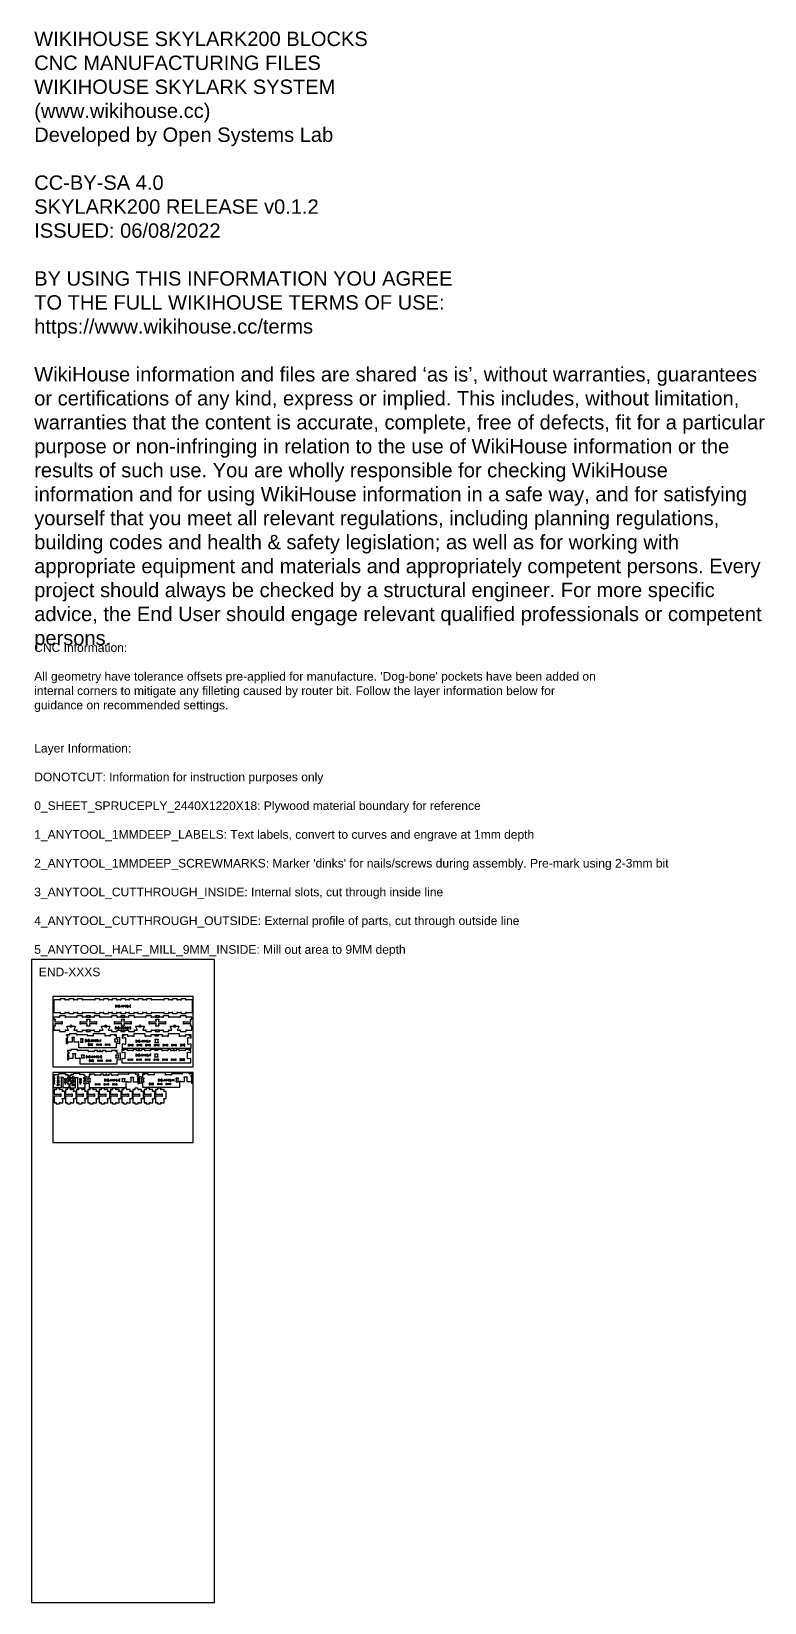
# Model space of a CAD drawing. Extents: x 0 to 12757, y 0 to 27326.
import ezdxf

# ---------------------------------------------------------------- set-up
doc = ezdxf.new("R2010")
doc.units = 0
for name, color, linetype in [('0_SHEET_SPRUCEPLY_2440X122', 1, 'CONTINUOUS'), ('1_ANYTOOL_1MMDEEP_LABELS_S', 2, 'CONTINUOUS'), ('3_ANYTOOL_CUTTHROUGH_INSID', 4, 'CONTINUOUS'), ('4_ANYTOOL_CUTTHROUGH_OUTSI', 5, 'CONTINUOUS'), ('5_ANYTOOL_HALF_MILL_9MM_IN', 70, 'CONTINUOUS'), ('DONOTCUT', 7, 'CONTINUOUS')]:
    doc.layers.add(name, color=color, linetype=linetype)
doc.styles.add('ARIAL', font='')
doc.styles.get('ARIAL').set_extended_font_data('Arial')

msp = doc.modelspace()

# ---------------------------------------------------------------- linework, layer by layer
at = {"layer": '0_SHEET_SPRUCEPLY_2440X122'}
for points in [[(372, 10539), (372, 9319), (2812, 9319), (2812, 10539)], [(372, 9219), (372, 7999), (2812, 7999), (2812, 9219)]]:
    msp.add_lwpolyline(points, close=True, dxfattribs=at)
at = {"layer": '1_ANYTOOL_1MMDEEP_LABELS_S', "color": 2}
for points in [[(1477, 10390), (1461, 10390), (1461, 10354), (1477, 10354)], [(1485, 10354), (1485, 10390), (1505, 10354), (1505, 10390)], [(1589, 10354), (1565, 10390)], [(1565, 10354), (1589, 10390)], [(1621, 10354), (1597, 10390)], [(1597, 10354), (1621, 10390)], [(1653, 10354), (1629, 10390)], [(1629, 10354), (1653, 10390)], [(1691, 10354), (1707, 10390)], [(1473, 10374), (1461, 10374)], [(1541, 10366), (1557, 10366)], [(1472, 10012), (1456, 10012), (1456, 9976), (1472, 9976)], [(1468, 9996), (1456, 9996)], [(1480, 9976), (1480, 10012), (1500, 9976), (1500, 10012)], [(1536, 9988), (1552, 9988)], [(1584, 9976), (1560, 10012)], [(1560, 9976), (1584, 10012)], [(1616, 9976), (1592, 10012)], [(1592, 9976), (1616, 10012)], [(1648, 9976), (1624, 10012)], [(1624, 9976), (1648, 10012)], [(1686, 9976), (1702, 10012)], [(954, 9791), (938, 9791), (938, 9755), (954, 9755)], [(950, 9775), (938, 9775)], [(962, 9755), (962, 9791), (982, 9755), (982, 9791)], [(1018, 9767), (1034, 9767)], [(1066, 9755), (1042, 9791)], [(1042, 9755), (1066, 9791)], [(1098, 9755), (1074, 9791)], [(1074, 9755), (1098, 9791)], [(1130, 9755), (1106, 9791)], [(1106, 9755), (1130, 9791)], [(1168, 9755), (1184, 9791)], [(1831, 9783), (1815, 9783), (1815, 9747), (1831, 9747)], [(1827, 9767), (1815, 9767)], [(1839, 9747), (1839, 9783), (1859, 9747), (1859, 9783)], [(1895, 9759), (1911, 9759)], [(1919, 9747), (1943, 9783)], [(1943, 9747), (1919, 9783)], [(1951, 9747), (1975, 9783)], [(1975, 9747), (1951, 9783)], [(1983, 9747), (2007, 9783)], [(2007, 9747), (1983, 9783)], [(2045, 9747), (2061, 9783)], [(2069, 9747), (2069, 9783)], [(966, 9512), (950, 9512), (950, 9476), (966, 9476)], [(962, 9496), (950, 9496)], [(974, 9476), (974, 9512), (994, 9476), (994, 9512)], [(1030, 9488), (1046, 9488)], [(1078, 9476), (1054, 9512)], [(1054, 9476), (1078, 9512)], [(1110, 9476), (1086, 9512)], [(1086, 9476), (1110, 9512)], [(1142, 9476), (1118, 9512)], [(1118, 9476), (1142, 9512)], [(1180, 9476), (1196, 9512)], [(1830, 9540), (1814, 9540), (1814, 9504), (1830, 9504)], [(1826, 9524), (1814, 9524)], [(1838, 9504), (1838, 9540), (1858, 9504), (1858, 9540)], [(1894, 9516), (1910, 9516)], [(1942, 9504), (1918, 9540)], [(1918, 9504), (1942, 9540)], [(1974, 9504), (1950, 9540)], [(1950, 9504), (1974, 9540)], [(2006, 9504), (1982, 9540)], [(1982, 9504), (2006, 9540)], [(2044, 9504), (2060, 9540)], [(2084, 9540), (2068, 9540), (2068, 9504)], [(2084, 9524), (2068, 9524)], [(446, 9158), (482, 9134)], [(446, 9134), (482, 9158)], [(446, 9126), (482, 9102)], [(446, 9102), (482, 9126)], [(446, 9094), (482, 9070)], [(446, 9070), (482, 9094)], [(446, 9032), (482, 9016)], [(610, 9093), (610, 9109), (574, 9109), (574, 9093)], [(574, 9085), (610, 9085), (574, 9065), (610, 9065)], [(586, 9029), (586, 9013)], [(594, 9097), (594, 9109)], [(675, 9080), (663, 9080)], [(708, 9158), (744, 9134)], [(708, 9134), (744, 9158)], [(708, 9126), (744, 9102)], [(708, 9102), (744, 9126)], [(708, 9094), (744, 9070)], [(708, 9070), (744, 9094)], [(708, 9032), (744, 9016)], [(872, 9093), (872, 9109), (836, 9109), (836, 9093)], [(836, 9085), (872, 9085), (836, 9065), (872, 9065)], [(848, 9029), (848, 9013)], [(856, 9097), (856, 9109)], [(1289, 9102), (1273, 9102), (1273, 9066), (1289, 9066)], [(1285, 9086), (1273, 9086)], [(1297, 9066), (1297, 9102), (1317, 9066), (1317, 9102)], [(1353, 9078), (1369, 9078)], [(1401, 9066), (1377, 9102)], [(1377, 9066), (1401, 9102)], [(1433, 9066), (1409, 9102)], [(1409, 9066), (1433, 9102)], [(1465, 9066), (1441, 9102)], [(1441, 9066), (1465, 9102)], [(1503, 9066), (1519, 9102)], [(1543, 9102), (1527, 9102), (1527, 9066), (1543, 9066)], [(1539, 9086), (1527, 9086)], [(2220, 9105), (2204, 9105), (2204, 9069), (2220, 9069)], [(2216, 9089), (2204, 9089)], [(2228, 9069), (2228, 9105), (2248, 9069), (2248, 9105)], [(2284, 9081), (2300, 9081)], [(2332, 9069), (2308, 9105)], [(2308, 9069), (2332, 9105)], [(2364, 9069), (2340, 9105)], [(2340, 9069), (2364, 9105)], [(2396, 9069), (2372, 9105)], [(2372, 9069), (2396, 9105)], [(2434, 9069), (2450, 9105)], [(2458, 9069), (2458, 9105)], [(2458, 9089), (2478, 9089)], [(2478, 9105), (2478, 9069)]]:
    msp.add_lwpolyline(points, dxfattribs=at)
for points in [[(1525, 10390), (1513, 10390), (1513, 10354), (1525, 10354, 0.414214), (1533, 10362), (1533, 10382, 0.414214)], [(1520, 10012), (1508, 10012), (1508, 9976), (1520, 9976, 0.414214), (1528, 9984), (1528, 10004, 0.414214)], [(1722, 10012), (1710, 10012), (1710, 9976), (1722, 9976, 0.414214), (1730, 9984), (1730, 10004, 0.414214)], [(1002, 9791), (990, 9791), (990, 9755), (1002, 9755, 0.414214), (1010, 9763), (1010, 9783, 0.414214)], [(1879, 9783), (1867, 9783), (1867, 9747), (1879, 9747, 0.414214), (1887, 9755), (1887, 9775, 0.414214)], [(1014, 9512), (1002, 9512), (1002, 9476), (1014, 9476, 0.414214), (1022, 9484), (1022, 9504, 0.414214)], [(1878, 9540), (1866, 9540), (1866, 9504), (1878, 9504, 0.414214), (1886, 9512), (1886, 9532, 0.414214)], [(610, 9045), (610, 9057), (574, 9057), (574, 9045, 0.414214), (582, 9037), (602, 9037, 0.414214)], [(872, 9045), (872, 9057), (836, 9057), (836, 9045, 0.414214), (844, 9037), (864, 9037, 0.414214)], [(1337, 9102), (1325, 9102), (1325, 9066), (1337, 9066, 0.414214), (1345, 9074), (1345, 9094, 0.414214)], [(2268, 9105), (2256, 9105), (2256, 9069), (2268, 9069, 0.414214), (2276, 9077), (2276, 9097, 0.414214)]]:
    msp.add_lwpolyline(points, format="xyb", close=True, dxfattribs=at)
for points in [[(1661, 10358, 0.136555), (1670, 10355, 0.071716), (1676, 10355, 0.133522), (1680, 10357, 0.344001), (1682, 10366, 0.153745), (1679, 10370, 0.071568), (1674, 10372, -0.00912), (1669, 10373, -0.090615), (1664, 10375, -0.340346), (1662, 10385, -0.284273), (1669, 10390, -0.092596), (1674, 10390, -0.017533), (1679, 10388)], [(1731, 10390), (1721, 10390, 0.414214), (1715, 10384), (1715, 10360, 0.414214), (1721, 10354), (1731, 10354)], [(1656, 9980, 0.136555), (1665, 9976, 0.071716), (1670, 9976, 0.133522), (1675, 9978, 0.344001), (1677, 9987, 0.153745), (1674, 9991, 0.071568), (1669, 9993, -0.00912), (1664, 9994, -0.090615), (1659, 9996, -0.340346), (1656, 10006, -0.284273), (1664, 10012, -0.092596), (1669, 10011, -0.017533), (1674, 10010)], [(1138, 9759, 0.136555), (1147, 9755, 0.071716), (1152, 9755, 0.133522), (1157, 9758, 0.344001), (1159, 9767, 0.153745), (1156, 9771, 0.071568), (1151, 9773, -0.00912), (1146, 9774, -0.090615), (1141, 9776, -0.340346), (1138, 9785, -0.284273), (1146, 9791, -0.092596), (1151, 9791, -0.017533), (1156, 9789)], [(1204, 9791), (1204, 9763, -0.414214), (1196, 9755), (1192, 9755)], [(2015, 9751, 0.136555), (2024, 9747, 0.071716), (2029, 9747, 0.133522), (2034, 9749, 0.344001), (2036, 9759, 0.153745), (2033, 9762, 0.071568), (2028, 9764, -0.00912), (2023, 9766, -0.090615), (2018, 9768, -0.340346), (2015, 9777, -0.284273), (2023, 9783, -0.092596), (2028, 9783, -0.017533), (2033, 9781)], [(1150, 9480, 0.136555), (1160, 9476, 0.071716), (1165, 9476, 0.133522), (1169, 9478, 0.344001), (1171, 9488, 0.153745), (1168, 9491, 0.071568), (1163, 9493, -0.00912), (1158, 9495, -0.090615), (1154, 9497, -0.340346), (1151, 9506, -0.284273), (1158, 9512, -0.092596), (1163, 9512, -0.017533), (1168, 9510)], [(1224, 9512), (1212, 9512, 0.414214), (1204, 9504), (1204, 9484, 0.414214), (1212, 9476), (1224, 9476), (1224, 9496), (1218, 9496)], [(2014, 9508, 0.136555), (2023, 9504, 0.071716), (2028, 9504, 0.133522), (2033, 9506, 0.344001), (2035, 9516, 0.153745), (2031, 9519, 0.071568), (2026, 9521, -0.00912), (2021, 9523, -0.090615), (2017, 9525, -0.340346), (2014, 9534, -0.284273), (2022, 9540, -0.092596), (2027, 9540, -0.017533), (2032, 9538)], [(450, 9062, 0.136555), (446, 9053, 0.071716), (446, 9047, 0.133522), (448, 9043, 0.344001), (458, 9041, 0.153745), (461, 9044, 0.071568), (463, 9049, -0.00912), (464, 9054, -0.090615), (467, 9059, -0.340346), (476, 9061, -0.284273), (482, 9054, -0.092596), (481, 9049, -0.017533), (480, 9044)], [(712, 9062, 0.136555), (709, 9053, 0.071716), (709, 9047, 0.133522), (711, 9043, 0.344001), (720, 9041, 0.153745), (724, 9044, 0.071568), (726, 9049, -0.00912), (727, 9054, -0.090615), (729, 9059, -0.340346), (739, 9061, -0.284273), (744, 9054, -0.092596), (744, 9049, -0.017533), (742, 9044)], [(1473, 9070, 0.136555), (1482, 9066, 0.071716), (1487, 9066, 0.133522), (1492, 9069, 0.344001), (1494, 9078, 0.153745), (1491, 9082, 0.071568), (1486, 9083, -0.00912), (1481, 9085, -0.090615), (1476, 9087, -0.340346), (1473, 9096, -0.284273), (1481, 9102, -0.092596), (1486, 9102, -0.017533), (1491, 9100)], [(2404, 9073, 0.136555), (2413, 9069, 0.071716), (2418, 9069, 0.133522), (2423, 9072, 0.344001), (2425, 9081, 0.153745), (2422, 9085, 0.071568), (2417, 9087, -0.00912), (2412, 9088, -0.090615), (2407, 9090, -0.340346), (2404, 9099, -0.284273), (2412, 9105, -0.092596), (2417, 9105, -0.017533), (2422, 9103)], [(466, 9008), (466, 8998, -1), (446, 8998), (446, 9008), (482, 9008), (482, 8998, -1), (466, 8998)], [(728, 9008), (728, 8998, -1), (708, 8998), (708, 9008), (744, 9008), (744, 8998, -1), (728, 8998)]]:
    msp.add_lwpolyline(points, format="xyb", dxfattribs=at)
at = {"layer": '3_ANYTOOL_CUTTHROUGH_INSID', "color": 4}
for points in [[(1015, 10024), (967, 10024), (967, 10037), (973, 10037), (973, 10066), (859, 10066), (859, 10060), (847, 10060), (847, 10109), (859, 10109), (859, 10103), (973, 10103), (973, 10132), (967, 10132), (967, 10145), (1015, 10145), (1015, 10132), (1009, 10132), (1009, 10103), (1123, 10103), (1123, 10109), (1135, 10109), (1135, 10060), (1123, 10060), (1123, 10066), (1009, 10066), (1009, 10037), (1015, 10037)], [(1615, 10024), (1567, 10024), (1567, 10037), (1573, 10037), (1573, 10066), (1459, 10066), (1459, 10060), (1447, 10060), (1447, 10109), (1459, 10109), (1459, 10103), (1573, 10103), (1573, 10132), (1567, 10132), (1567, 10145), (1615, 10145), (1615, 10132), (1609, 10132), (1609, 10103), (1723, 10103), (1723, 10109), (1735, 10109), (1735, 10060), (1723, 10060), (1723, 10066), (1609, 10066), (1609, 10037), (1615, 10037)], [(2215, 10024), (2167, 10024), (2167, 10037), (2173, 10037), (2173, 10066), (2059, 10066), (2059, 10060), (2047, 10060), (2047, 10109), (2059, 10109), (2059, 10103), (2173, 10103), (2173, 10132), (2167, 10132), (2167, 10145), (2215, 10145), (2215, 10132), (2209, 10132), (2209, 10103), (2323, 10103), (2323, 10109), (2335, 10109), (2335, 10060), (2323, 10060), (2323, 10066), (2209, 10066), (2209, 10037), (2215, 10037)], [(896, 9757), (896, 9793), (902, 9793), (902, 9805), (853, 9805), (853, 9793), (859, 9793), (859, 9757), (853, 9757), (853, 9745), (902, 9745), (902, 9757)], [(1002, 9712), (1002, 9718), (990, 9718), (990, 9688), (1002, 9688), (1002, 9694), (1053, 9694), (1053, 9688), (1065, 9688), (1065, 9718), (1053, 9718), (1053, 9712)], [(1203, 9712), (1203, 9718), (1215, 9718), (1215, 9688), (1203, 9688), (1203, 9694), (1152, 9694), (1152, 9688), (1140, 9688), (1140, 9718), (1152, 9718), (1152, 9712)], [(1327, 9712), (1353, 9712), (1353, 9718), (1365, 9718), (1365, 9688), (1353, 9688), (1353, 9694), (1302, 9694), (1302, 9688), (1290, 9688), (1290, 9718), (1302, 9718), (1302, 9712)], [(1459, 9793), (1453, 9793), (1453, 9805), (1502, 9805), (1502, 9793), (1496, 9793), (1496, 9757), (1502, 9757), (1502, 9745), (1453, 9745), (1453, 9757), (1459, 9757)], [(1704, 9686), (1704, 9680), (1692, 9680), (1692, 9710), (1704, 9710), (1704, 9704), (1755, 9704), (1755, 9710), (1767, 9710), (1767, 9680), (1755, 9680), (1755, 9686)], [(1905, 9704), (1905, 9710), (1917, 9710), (1917, 9680), (1905, 9680), (1905, 9686), (1854, 9686), (1854, 9680), (1842, 9680), (1842, 9710), (1854, 9710), (1854, 9704)], [(2055, 9704), (2055, 9710), (2067, 9710), (2067, 9680), (2055, 9680), (2055, 9686), (2004, 9686), (2004, 9680), (1992, 9680), (1992, 9710), (2004, 9710), (2004, 9704)], [(2205, 9704), (2205, 9710), (2217, 9710), (2217, 9680), (2205, 9680), (2205, 9686), (2154, 9686), (2154, 9680), (2142, 9680), (2142, 9710), (2154, 9710), (2154, 9704)], [(2161, 9785), (2155, 9785), (2155, 9797), (2204, 9797), (2204, 9785), (2198, 9785), (2198, 9749), (2204, 9749), (2204, 9737), (2155, 9737), (2155, 9749), (2161, 9749)], [(2329, 9686), (2304, 9686), (2304, 9680), (2292, 9680), (2292, 9710), (2304, 9710), (2304, 9704), (2355, 9704), (2355, 9710), (2367, 9710), (2367, 9680), (2355, 9680), (2355, 9686)], [(2505, 9704), (2505, 9710), (2517, 9710), (2517, 9680), (2505, 9680), (2505, 9686), (2454, 9686), (2454, 9680), (2442, 9680), (2442, 9710), (2454, 9710), (2454, 9704)], [(2655, 9686), (2655, 9680), (2667, 9680), (2667, 9710), (2655, 9710), (2655, 9704), (2604, 9704), (2604, 9710), (2592, 9710), (2592, 9680), (2604, 9680), (2604, 9686)], [(912, 9478), (918, 9478), (918, 9466), (870, 9466), (870, 9478), (876, 9478), (876, 9514), (870, 9514), (870, 9526), (918, 9526), (918, 9514), (912, 9514)], [(1019, 9433), (1019, 9439), (1006, 9439), (1006, 9409), (1019, 9409), (1019, 9415), (1069, 9415), (1069, 9409), (1082, 9409), (1082, 9439), (1069, 9439), (1069, 9433)], [(1219, 9433), (1219, 9439), (1232, 9439), (1232, 9409), (1219, 9409), (1219, 9415), (1169, 9415), (1169, 9409), (1156, 9409), (1156, 9439), (1169, 9439), (1169, 9433)], [(1344, 9415), (1319, 9415), (1319, 9409), (1306, 9409), (1306, 9439), (1319, 9439), (1319, 9433), (1369, 9433), (1369, 9439), (1382, 9439), (1382, 9409), (1369, 9409), (1369, 9415)], [(1476, 9514), (1470, 9514), (1470, 9526), (1518, 9526), (1518, 9514), (1512, 9514), (1512, 9478), (1518, 9478), (1518, 9466), (1470, 9466), (1470, 9478), (1476, 9478)], [(1748, 9453), (1748, 9459), (1761, 9459), (1761, 9429), (1748, 9429), (1748, 9435), (1698, 9435), (1698, 9429), (1685, 9429), (1685, 9459), (1698, 9459), (1698, 9453)], [(1898, 9453), (1898, 9459), (1911, 9459), (1911, 9429), (1898, 9429), (1898, 9435), (1848, 9435), (1848, 9429), (1835, 9429), (1835, 9459), (1848, 9459), (1848, 9453)], [(1998, 9435), (1998, 9429), (1985, 9429), (1985, 9459), (1998, 9459), (1998, 9453), (2048, 9453), (2048, 9459), (2061, 9459), (2061, 9429), (2048, 9429), (2048, 9435)], [(2198, 9453), (2198, 9459), (2211, 9459), (2211, 9429), (2198, 9429), (2198, 9435), (2148, 9435), (2148, 9429), (2135, 9429), (2135, 9459), (2148, 9459), (2148, 9453)], [(2155, 9534), (2149, 9534), (2149, 9546), (2197, 9546), (2197, 9534), (2191, 9534), (2191, 9498), (2197, 9498), (2197, 9486), (2149, 9486), (2149, 9498), (2155, 9498)], [(2323, 9435), (2298, 9435), (2298, 9429), (2285, 9429), (2285, 9459), (2298, 9459), (2298, 9453), (2348, 9453), (2348, 9459), (2361, 9459), (2361, 9429), (2348, 9429), (2348, 9435)], [(2498, 9453), (2498, 9459), (2511, 9459), (2511, 9429), (2498, 9429), (2498, 9435), (2448, 9435), (2448, 9429), (2435, 9429), (2435, 9459), (2448, 9459), (2448, 9453)], [(2598, 9429), (2598, 9435), (2648, 9435), (2648, 9429), (2661, 9429), (2661, 9459), (2648, 9459), (2648, 9453), (2598, 9453), (2598, 9459), (2585, 9459), (2585, 9429)], [(1020, 9104), (1026, 9104), (1026, 9116), (977, 9116), (977, 9104), (983, 9104), (983, 9068), (977, 9068), (977, 9056), (1026, 9056), (1026, 9068), (1020, 9068)], [(1177, 9023), (1177, 9029), (1189, 9029), (1189, 8999), (1177, 8999), (1177, 9005), (1126, 9005), (1126, 8999), (1114, 8999), (1114, 9029), (1126, 9029), (1126, 9023)], [(1327, 9023), (1327, 9029), (1339, 9029), (1339, 8999), (1327, 8999), (1327, 9005), (1276, 9005), (1276, 8999), (1264, 8999), (1264, 9029), (1276, 9029), (1276, 9023)], [(1451, 9005), (1426, 9005), (1426, 8999), (1414, 8999), (1414, 9029), (1426, 9029), (1426, 9023), (1477, 9023), (1477, 9029), (1489, 9029), (1489, 8999), (1477, 8999), (1477, 9005)], [(1583, 9068), (1583, 9104), (1577, 9104), (1577, 9116), (1626, 9116), (1626, 9104), (1620, 9104), (1620, 9068), (1626, 9068), (1626, 9056), (1577, 9056), (1577, 9068)], [(1953, 9107), (1959, 9107), (1959, 9119), (1910, 9119), (1910, 9107), (1916, 9107), (1916, 9071), (1910, 9071), (1910, 9059), (1959, 9059), (1959, 9071), (1953, 9071)], [(2059, 9026), (2059, 9032), (2047, 9032), (2047, 9002), (2059, 9002), (2059, 9008), (2110, 9008), (2110, 9002), (2122, 9002), (2122, 9032), (2110, 9032), (2110, 9026)], [(2260, 9026), (2260, 9032), (2272, 9032), (2272, 9002), (2260, 9002), (2260, 9008), (2209, 9008), (2209, 9002), (2197, 9002), (2197, 9032), (2209, 9032), (2209, 9026)], [(2384, 9026), (2410, 9026), (2410, 9032), (2422, 9032), (2422, 9002), (2410, 9002), (2410, 9008), (2359, 9008), (2359, 9002), (2347, 9002), (2347, 9032), (2359, 9032), (2359, 9026)], [(2516, 9071), (2510, 9071), (2510, 9059), (2559, 9059), (2559, 9071), (2553, 9071), (2553, 9107), (2559, 9107), (2559, 9119), (2510, 9119), (2510, 9107), (2516, 9107)]]:
    msp.add_lwpolyline(points, close=True, dxfattribs=at)
for points in [[(2204, 9863, -1), (2204, 9854), (2154, 9854, -1), (2154, 9863)], [(618, 9804), (618, 9774, 0.414214), (623, 9769), (623, 9769), (623, 9769), (623, 9769), (623, 9769), (623, 9769), (624, 9770), (624, 9770), (624, 9770), (624, 9770), (624, 9770), (624, 9770), (624, 9770), (624, 9770), (624, 9770), (625, 9770), (625, 9770), (625, 9770), (625, 9770), (625, 9770), (625, 9770), (625, 9770), (625, 9770), (625, 9770), (626, 9770), (626, 9770), (626, 9770), (626, 9770), (626, 9771), (626, 9771), (626, 9771), (626, 9771), (626, 9771), (626, 9771), (626, 9771), (627, 9771), (627, 9771), (627, 9771), (627, 9771), (627, 9772), (627, 9772), (627, 9772), (627, 9772), (627, 9772), (627, 9772), (627, 9772), (627, 9772), (627, 9772), (627, 9772), (627, 9773), (627, 9773), (627, 9773), (628, 9773), (628, 9773), (628, 9773), (628, 9773), (628, 9773), (628, 9773), (628, 9774), (628, 9774), (628, 9774), (628, 9774), (628, 9774), (628, 9774), (628, 9774), (628, 9804), (628, 9804), (628, 9804), (628, 9805), (628, 9805), (628, 9805), (628, 9805), (628, 9805), (628, 9805), (628, 9805), (628, 9805), (628, 9805), (628, 9806), (627, 9806), (627, 9806), (627, 9806), (627, 9806), (627, 9806), (627, 9806), (627, 9806), (627, 9806), (627, 9806), (627, 9807), (627, 9807), (627, 9807), (627, 9807), (627, 9807), (627, 9807), (627, 9807), (627, 9807), (626, 9807), (626, 9807), (626, 9808), (626, 9808), (626, 9808), (626, 9808), (626, 9808), (626, 9808), (626, 9808), (626, 9808), (626, 9808), (625, 9808), (625, 9808), (625, 9808), (625, 9808), (625, 9808), (625, 9809), (625, 9809), (625, 9809), (625, 9809), (624, 9809), (624, 9809), (624, 9809), (624, 9809), (624, 9809), (624, 9809), (624, 9809), (624, 9809), (624, 9809), (623, 9809), (623, 9809), (623, 9809), (623, 9809), (623, 9809), (623, 9809, 0.414214)], [(2198, 9612, -1), (2198, 9603), (2148, 9603, -1), (2148, 9612)], [(635, 9525, -0.414214), (639, 9530), (639, 9530), (640, 9530), (640, 9530), (640, 9530), (640, 9530), (640, 9530), (640, 9530), (640, 9530), (640, 9530), (640, 9530), (641, 9530), (641, 9530), (641, 9530), (641, 9530), (641, 9529), (641, 9529), (641, 9529), (641, 9529), (641, 9529), (642, 9529), (642, 9529), (642, 9529), (642, 9529), (642, 9529), (642, 9529), (642, 9529), (642, 9529), (642, 9529), (642, 9529), (643, 9529), (643, 9528), (643, 9528), (643, 9528), (643, 9528), (643, 9528), (643, 9528), (643, 9528), (643, 9528), (643, 9528), (643, 9528), (643, 9528), (643, 9527), (644, 9527), (644, 9527), (644, 9527), (644, 9527), (644, 9527), (644, 9527), (644, 9527), (644, 9527), (644, 9526), (644, 9526), (644, 9526), (644, 9526), (644, 9526), (644, 9526), (644, 9526), (644, 9526), (644, 9526), (644, 9525), (644, 9525), (644, 9525), (644, 9525), (644, 9525), (644, 9495), (644, 9495), (644, 9495), (644, 9495), (644, 9495), (644, 9494), (644, 9494), (644, 9494), (644, 9494), (644, 9494), (644, 9494), (644, 9494), (644, 9494), (644, 9494), (644, 9493), (644, 9493), (644, 9493), (644, 9493), (644, 9493), (644, 9493), (644, 9493), (644, 9493), (643, 9493), (643, 9493), (643, 9492), (643, 9492), (643, 9492), (643, 9492), (643, 9492), (643, 9492), (643, 9492), (643, 9492), (643, 9492), (643, 9492), (643, 9491), (642, 9491), (642, 9491), (642, 9491), (642, 9491), (642, 9491), (642, 9491), (642, 9491), (642, 9491), (642, 9491), (642, 9491), (641, 9491), (641, 9491), (641, 9491), (641, 9491), (641, 9491), (641, 9491), (641, 9490), (641, 9490), (641, 9490), (640, 9490), (640, 9490), (640, 9490), (640, 9490), (640, 9490), (640, 9490), (640, 9490), (640, 9490), (640, 9490), (639, 9490), (639, 9490, -0.414214), (635, 9495)], [(1861, 9115), (1861, 9085, -0.414214), (1856, 9080), (1856, 9080), (1856, 9080), (1856, 9080), (1855, 9080), (1855, 9080), (1855, 9080), (1855, 9080), (1855, 9080), (1855, 9081), (1855, 9081), (1855, 9081), (1855, 9081), (1854, 9081), (1854, 9081), (1854, 9081), (1854, 9081), (1854, 9081), (1854, 9081), (1854, 9081), (1854, 9081), (1854, 9081), (1854, 9081), (1853, 9081), (1853, 9081), (1853, 9081), (1853, 9081), (1853, 9081), (1853, 9081), (1853, 9082), (1853, 9082), (1853, 9082), (1853, 9082), (1852, 9082), (1852, 9082), (1852, 9082), (1852, 9082), (1852, 9082), (1852, 9082), (1852, 9082), (1852, 9083), (1852, 9083), (1852, 9083), (1852, 9083), (1852, 9083), (1852, 9083), (1852, 9083), (1852, 9083), (1851, 9083), (1851, 9084), (1851, 9084), (1851, 9084), (1851, 9084), (1851, 9084), (1851, 9084), (1851, 9084), (1851, 9084), (1851, 9084), (1851, 9085), (1851, 9085), (1851, 9085), (1851, 9085), (1851, 9085), (1851, 9085), (1851, 9085), (1851, 9115), (1851, 9115), (1851, 9115), (1851, 9115), (1851, 9116), (1851, 9116), (1851, 9116), (1851, 9116), (1851, 9116), (1851, 9116), (1851, 9116), (1851, 9116), (1851, 9116), (1851, 9117), (1851, 9117), (1851, 9117), (1851, 9117), (1852, 9117), (1852, 9117), (1852, 9117), (1852, 9117), (1852, 9117), (1852, 9118), (1852, 9118), (1852, 9118), (1852, 9118), (1852, 9118), (1852, 9118), (1852, 9118), (1852, 9118), (1852, 9118), (1852, 9118), (1853, 9119), (1853, 9119), (1853, 9119), (1853, 9119), (1853, 9119), (1853, 9119), (1853, 9119), (1853, 9119), (1853, 9119), (1853, 9119), (1854, 9119), (1854, 9119), (1854, 9119), (1854, 9119), (1854, 9119), (1854, 9120), (1854, 9120), (1854, 9120), (1854, 9120), (1854, 9120), (1855, 9120), (1855, 9120), (1855, 9120), (1855, 9120), (1855, 9120), (1855, 9120), (1855, 9120), (1855, 9120), (1855, 9120), (1856, 9120), (1856, 9120), (1856, 9120), (1856, 9120, -0.414214)], [(2794, 9118, 0.414214), (2789, 9123), (2789, 9123), (2789, 9123), (2789, 9123), (2788, 9123), (2788, 9123), (2788, 9123), (2788, 9123), (2788, 9123), (2788, 9123), (2788, 9123), (2788, 9123), (2788, 9123), (2787, 9123), (2787, 9123), (2787, 9123), (2787, 9123), (2787, 9123), (2787, 9123), (2787, 9123), (2787, 9122), (2787, 9122), (2787, 9122), (2786, 9122), (2786, 9122), (2786, 9122), (2786, 9122), (2786, 9122), (2786, 9122), (2786, 9122), (2786, 9122), (2786, 9122), (2786, 9122), (2785, 9122), (2785, 9121), (2785, 9121), (2785, 9121), (2785, 9121), (2785, 9121), (2785, 9121), (2785, 9121), (2785, 9121), (2785, 9121), (2785, 9121), (2785, 9120), (2785, 9120), (2785, 9120), (2785, 9120), (2784, 9120), (2784, 9120), (2784, 9120), (2784, 9120), (2784, 9120), (2784, 9119), (2784, 9119), (2784, 9119), (2784, 9119), (2784, 9119), (2784, 9119), (2784, 9119), (2784, 9119), (2784, 9119), (2784, 9118), (2784, 9118), (2784, 9118), (2784, 9088), (2784, 9088), (2784, 9088), (2784, 9088), (2784, 9088), (2784, 9088), (2784, 9088), (2784, 9087), (2784, 9087), (2784, 9087), (2784, 9087), (2784, 9087), (2784, 9087), (2784, 9087), (2784, 9087), (2784, 9087), (2784, 9086), (2785, 9086), (2785, 9086), (2785, 9086), (2785, 9086), (2785, 9086), (2785, 9086), (2785, 9086), (2785, 9086), (2785, 9086), (2785, 9085), (2785, 9085), (2785, 9085), (2785, 9085), (2785, 9085), (2785, 9085), (2786, 9085), (2786, 9085), (2786, 9085), (2786, 9085), (2786, 9085), (2786, 9084), (2786, 9084), (2786, 9084), (2786, 9084), (2786, 9084), (2787, 9084), (2787, 9084), (2787, 9084), (2787, 9084), (2787, 9084), (2787, 9084), (2787, 9084), (2787, 9084), (2787, 9084), (2787, 9084), (2788, 9084), (2788, 9084), (2788, 9084), (2788, 9084), (2788, 9084), (2788, 9084), (2788, 9084), (2788, 9084), (2788, 9083), (2789, 9083), (2789, 9083), (2789, 9083), (2789, 9083, 0.414214), (2794, 9088)]]:
    msp.add_lwpolyline(points, format="xyb", close=True, dxfattribs=at)
at = {"layer": '4_ANYTOOL_CUTTHROUGH_OUTSI', "color": 5}
for points in [[(1709, 10239), (1709, 10263), (1696, 10263), (1696, 10257), (1646, 10257), (1646, 10263), (1633, 10263), (1633, 10239), (1559, 10239), (1559, 10263), (1546, 10263), (1546, 10257), (1496, 10257), (1496, 10263), (1483, 10263), (1483, 10239), (1409, 10239), (1409, 10263), (1396, 10263), (1396, 10257), (1346, 10257), (1346, 10263), (1333, 10263), (1333, 10239), (1259, 10239), (1259, 10263), (1246, 10263), (1246, 10257), (1196, 10257), (1196, 10263), (1183, 10263), (1183, 10239), (1109, 10239), (1109, 10263), (1096, 10263), (1096, 10257), (896, 10257), (896, 10263), (883, 10263), (883, 10239), (809, 10239), (809, 10263), (796, 10263), (796, 10257), (746, 10257), (746, 10263), (733, 10263), (733, 10239), (659, 10239), (659, 10263), (646, 10263), (646, 10257), (596, 10257), (596, 10263), (583, 10263), (583, 10239), (509, 10239), (509, 10263), (496, 10263), (496, 10257), (396, 10257), (396, 10488), (496, 10488), (496, 10482), (509, 10482), (509, 10506), (583, 10506), (583, 10482), (596, 10482), (596, 10488), (646, 10488), (646, 10482), (659, 10482), (659, 10506), (733, 10506), (733, 10482), (746, 10482), (746, 10488), (796, 10488), (796, 10482), (809, 10482), (809, 10506), (883, 10506), (883, 10482), (896, 10482), (896, 10488), (1096, 10488), (1096, 10482), (1109, 10482), (1109, 10506), (1183, 10506), (1183, 10482), (1196, 10482), (1196, 10488), (1246, 10488), (1246, 10482), (1259, 10482), (1259, 10506), (1333, 10506), (1333, 10482), (1346, 10482), (1346, 10488), (1396, 10488), (1396, 10482), (1409, 10482), (1409, 10506), (1483, 10506), (1483, 10482), (1496, 10482), (1496, 10488), (1546, 10488), (1546, 10482), (1559, 10482), (1559, 10506), (1633, 10506), (1633, 10482), (1646, 10482), (1646, 10488), (1696, 10488), (1696, 10482), (1709, 10482), (1709, 10506), (1783, 10506), (1783, 10482), (1796, 10482), (1796, 10488), (1846, 10488), (1846, 10482), (1859, 10482), (1859, 10506), (1933, 10506), (1933, 10482), (1946, 10482), (1946, 10488), (1996, 10488), (1996, 10482), (2009, 10482), (2009, 10506), (2083, 10506), (2083, 10482), (2096, 10482), (2096, 10488), (2296, 10488), (2296, 10482), (2309, 10482), (2309, 10506), (2383, 10506), (2383, 10482), (2396, 10482), (2396, 10488), (2446, 10488), (2446, 10482), (2459, 10482), (2459, 10506), (2533, 10506), (2533, 10482), (2546, 10482), (2546, 10488), (2596, 10488), (2596, 10482), (2609, 10482), (2609, 10506), (2683, 10506), (2683, 10482), (2696, 10482), (2696, 10488), (2796, 10488), (2796, 10257), (2696, 10257), (2696, 10263), (2683, 10263), (2683, 10239), (2609, 10239), (2609, 10263), (2596, 10263), (2596, 10257), (2546, 10257), (2546, 10263), (2533, 10263), (2533, 10239), (2459, 10239), (2459, 10263), (2446, 10263), (2446, 10257), (2396, 10257), (2396, 10263), (2383, 10263), (2383, 10239), (2309, 10239), (2309, 10263), (2296, 10263), (2296, 10257), (2096, 10257), (2096, 10263), (2083, 10263), (2083, 10239), (2009, 10239), (2009, 10263), (1996, 10263), (1996, 10257), (1946, 10257), (1946, 10263), (1933, 10263), (1933, 10239), (1859, 10239), (1859, 10263), (1846, 10263), (1846, 10257), (1796, 10257), (1796, 10263), (1783, 10263), (1783, 10239)], [(628, 9165), (652, 9165), (652, 9131), (628, 9131), (628, 9109), (652, 9109), (652, 9080), (628, 9080), (628, 9067), (634, 9067), (634, 9036), (628, 9036), (628, 9023), (652, 9023), (652, 8954), (553, 8954), (553, 9121), (559, 9121), (559, 9134), (510, 9134), (510, 9121), (516, 9121), (516, 8954), (385, 8954), (385, 9023), (409, 9023), (409, 9036), (403, 9036), (403, 9067), (409, 9067), (409, 9080), (385, 9080), (385, 9109), (409, 9109), (409, 9131), (385, 9131), (385, 9165), (409, 9165), (409, 9178), (403, 9178), (403, 9185), (462, 9185), (462, 9179), (475, 9179), (475, 9203), (594, 9203), (594, 9179), (607, 9179), (607, 9185), (634, 9185), (634, 9178), (628, 9178), (628, 9165)], [(690, 9165), (667, 9165), (667, 9131), (691, 9131), (691, 9109), (667, 9109), (667, 9080), (691, 9080), (691, 9067), (685, 9067), (685, 9036), (691, 9036), (691, 9023), (667, 9023), (667, 8954), (766, 8954), (766, 9121), (760, 9121), (760, 9134), (809, 9134), (809, 9121), (803, 9121), (803, 8954), (934, 8954), (934, 9023), (910, 9023), (910, 9036), (916, 9036), (916, 9067), (910, 9067), (910, 9080), (934, 9080), (934, 9109), (910, 9109), (910, 9131), (934, 9131), (934, 9165), (910, 9165), (910, 9178), (916, 9178), (916, 9185), (857, 9185), (857, 9179), (844, 9179), (844, 9203), (725, 9203), (725, 9179), (712, 9179), (712, 9185), (685, 9185), (685, 9178), (691, 9178), (691, 9165)], [(498, 8844), (498, 8850), (511, 8850), (511, 8802), (498, 8802), (498, 8808), (395, 8808), (395, 8694), (415, 8694), (415, 8700), (428, 8700), (428, 8676), (487, 8676), (487, 8700), (500, 8700), (500, 8694), (544, 8694), (544, 8754), (538, 8754), (538, 8766), (580, 8766), (580, 8886), (538, 8886), (538, 8898), (544, 8898), (544, 8926), (500, 8926), (500, 8920), (487, 8920), (487, 8944), (428, 8944), (428, 8920), (415, 8920), (415, 8926), (395, 8926), (395, 8844)], [(694, 8844), (694, 8850), (707, 8850), (707, 8802), (694, 8802), (694, 8808), (591, 8808), (591, 8694), (611, 8694), (611, 8700), (624, 8700), (624, 8676), (683, 8676), (683, 8700), (696, 8700), (696, 8694), (740, 8694), (740, 8754), (734, 8754), (734, 8766), (776, 8766), (776, 8886), (734, 8886), (734, 8898), (740, 8898), (740, 8926), (696, 8926), (696, 8920), (683, 8920), (683, 8944), (624, 8944), (624, 8920), (611, 8920), (611, 8926), (591, 8926), (591, 8844)], [(890, 8844), (890, 8850), (903, 8850), (903, 8802), (890, 8802), (890, 8808), (787, 8808), (787, 8694), (807, 8694), (807, 8700), (820, 8700), (820, 8676), (879, 8676), (879, 8700), (892, 8700), (892, 8694), (936, 8694), (936, 8754), (930, 8754), (930, 8766), (972, 8766), (972, 8886), (930, 8886), (930, 8898), (936, 8898), (936, 8926), (892, 8926), (892, 8920), (879, 8920), (879, 8944), (820, 8944), (820, 8920), (807, 8920), (807, 8926), (787, 8926), (787, 8844)], [(1086, 8844), (1086, 8850), (1099, 8850), (1099, 8802), (1086, 8802), (1086, 8808), (983, 8808), (983, 8694), (1003, 8694), (1003, 8700), (1016, 8700), (1016, 8676), (1075, 8676), (1075, 8700), (1088, 8700), (1088, 8694), (1132, 8694), (1132, 8754), (1126, 8754), (1126, 8766), (1168, 8766), (1168, 8886), (1126, 8886), (1126, 8898), (1132, 8898), (1132, 8926), (1088, 8926), (1088, 8920), (1075, 8920), (1075, 8944), (1016, 8944), (1016, 8920), (1003, 8920), (1003, 8926), (983, 8926), (983, 8844)], [(1282, 8844), (1282, 8850), (1295, 8850), (1295, 8802), (1282, 8802), (1282, 8808), (1179, 8808), (1179, 8694), (1199, 8694), (1199, 8700), (1212, 8700), (1212, 8676), (1271, 8676), (1271, 8700), (1284, 8700), (1284, 8694), (1328, 8694), (1328, 8754), (1322, 8754), (1322, 8766), (1364, 8766), (1364, 8886), (1322, 8886), (1322, 8898), (1328, 8898), (1328, 8926), (1284, 8926), (1284, 8920), (1271, 8920), (1271, 8944), (1212, 8944), (1212, 8920), (1199, 8920), (1199, 8926), (1179, 8926), (1179, 8844)], [(1478, 8844), (1478, 8850), (1491, 8850), (1491, 8802), (1478, 8802), (1478, 8808), (1375, 8808), (1375, 8694), (1395, 8694), (1395, 8700), (1408, 8700), (1408, 8676), (1467, 8676), (1467, 8700), (1480, 8700), (1480, 8694), (1524, 8694), (1524, 8754), (1518, 8754), (1518, 8766), (1560, 8766), (1560, 8886), (1518, 8886), (1518, 8898), (1524, 8898), (1524, 8926), (1480, 8926), (1480, 8920), (1467, 8920), (1467, 8944), (1408, 8944), (1408, 8920), (1395, 8920), (1395, 8926), (1375, 8926), (1375, 8844)], [(1674, 8844), (1674, 8850), (1687, 8850), (1687, 8802), (1674, 8802), (1674, 8808), (1571, 8808), (1571, 8694), (1591, 8694), (1591, 8700), (1604, 8700), (1604, 8676), (1663, 8676), (1663, 8700), (1676, 8700), (1676, 8694), (1720, 8694), (1720, 8754), (1714, 8754), (1714, 8766), (1756, 8766), (1756, 8886), (1714, 8886), (1714, 8898), (1720, 8898), (1720, 8926), (1676, 8926), (1676, 8920), (1663, 8920), (1663, 8944), (1604, 8944), (1604, 8920), (1591, 8920), (1591, 8926), (1571, 8926), (1571, 8844)], [(1870, 8844), (1870, 8850), (1883, 8850), (1883, 8802), (1870, 8802), (1870, 8808), (1767, 8808), (1767, 8694), (1787, 8694), (1787, 8700), (1800, 8700), (1800, 8676), (1859, 8676), (1859, 8700), (1872, 8700), (1872, 8694), (1916, 8694), (1916, 8754), (1910, 8754), (1910, 8766), (1952, 8766), (1952, 8886), (1910, 8886), (1910, 8898), (1916, 8898), (1916, 8926), (1872, 8926), (1872, 8920), (1859, 8920), (1859, 8944), (1800, 8944), (1800, 8920), (1787, 8920), (1787, 8926), (1767, 8926), (1767, 8844)], [(2066, 8844), (2066, 8850), (2079, 8850), (2079, 8802), (2066, 8802), (2066, 8808), (1963, 8808), (1963, 8694), (1983, 8694), (1983, 8700), (1996, 8700), (1996, 8676), (2055, 8676), (2055, 8700), (2068, 8700), (2068, 8694), (2112, 8694), (2112, 8754), (2106, 8754), (2106, 8766), (2148, 8766), (2148, 8886), (2106, 8886), (2106, 8898), (2112, 8898), (2112, 8926), (2068, 8926), (2068, 8920), (2055, 8920), (2055, 8944), (1996, 8944), (1996, 8920), (1983, 8920), (1983, 8926), (1963, 8926), (1963, 8844)], [(2262, 8844), (2262, 8850), (2275, 8850), (2275, 8802), (2262, 8802), (2262, 8808), (2159, 8808), (2159, 8694), (2179, 8694), (2179, 8700), (2192, 8700), (2192, 8676), (2251, 8676), (2251, 8700), (2264, 8700), (2264, 8694), (2308, 8694), (2308, 8754), (2302, 8754), (2302, 8766), (2344, 8766), (2344, 8886), (2302, 8886), (2302, 8898), (2308, 8898), (2308, 8926), (2264, 8926), (2264, 8920), (2251, 8920), (2251, 8944), (2192, 8944), (2192, 8920), (2179, 8920), (2179, 8926), (2159, 8926), (2159, 8844)]]:
    msp.add_lwpolyline(points, close=True, dxfattribs=at)
for points in [[(2691, 9959), (2703, 9959), (2703, 9953), (2791, 9953), (2791, 10024), (2767, 10024), (2767, 10037), (2773, 10037), (2773, 10066), (2659, 10066), (2659, 10060), (2647, 10060), (2647, 10109), (2659, 10109), (2659, 10103), (2773, 10103), (2773, 10132), (2767, 10132), (2767, 10145), (2791, 10145), (2791, 10184), (2703, 10184), (2703, 10178), (2691, 10178), (2691, 10202), (2591, 10202), (2591, 10178), (2579, 10178), (2579, 10184), (2403, 10184), (2403, 10178), (2391, 10178), (2391, 10202), (2291, 10202), (2291, 10178), (2279, 10178), (2279, 10184), (2228, 10184), (2228, 10178), (2216, 10178), (2216, 10202), (2166, 10202), (2166, 10178), (2154, 10178), (2154, 10184), (2103, 10184), (2103, 10178), (2091, 10178), (2091, 10202), (1991, 10202), (1991, 10178), (1979, 10178), (1979, 10184), (1803, 10184), (1803, 10178), (1791, 10178), (1791, 10202), (1691, 10202), (1691, 10178), (1679, 10178), (1679, 10184), (1628, 10184), (1628, 10178), (1616, 10178), (1616, 10202), (1566, 10202), (1566, 10178), (1554, 10178), (1554, 10184), (1503, 10184), (1503, 10178), (1491, 10178), (1491, 10202), (1391, 10202), (1391, 10178), (1379, 10178), (1379, 10184), (1203, 10184), (1203, 10178), (1191, 10178), (1191, 10202), (1091, 10202), (1091, 10178), (1079, 10178), (1079, 10184), (1028, 10184), (1028, 10178), (1016, 10178), (1016, 10202), (966, 10202), (966, 10178), (954, 10178), (954, 10184), (903, 10184), (903, 10178), (891, 10178), (891, 10202), (791, 10202), (791, 10178), (779, 10178), (779, 10184), (603, 10184), (603, 10178), (591, 10178), (591, 10202), (491, 10202), (491, 10178), (479, 10178), (479, 10184), (391, 10184), (391, 10145), (415, 10145), (415, 10132), (409, 10132), (409, 10103), (523, 10103), (523, 10109), (535, 10109), (535, 10060), (523, 10060), (523, 10066), (409, 10066), (409, 10037), (415, 10037), (415, 10024), (391, 10024), (391, 9953), (479, 9953), (479, 9959), (491, 9959), (491, 9935), (591, 9935), (591, 9959), (603, 9959), (603, 9953), (646, 9953), (619, 10014), (619, 10014, -0.539734), (625, 10023), (757, 10023, -0.539734), (763, 10014), (736, 9953), (779, 9953), (779, 9959), (791, 9959), (791, 9935), (891, 9935), (891, 9959), (903, 9959), (903, 9953), (954, 9953), (954, 9959), (966, 9959), (966, 9935), (1016, 9935), (1016, 9959), (1028, 9959), (1028, 9953), (1079, 9953), (1079, 9959), (1091, 9959), (1091, 9935), (1191, 9935), (1191, 9959), (1203, 9959), (1203, 9953), (1246, 9953), (1219, 10014), (1219, 10014, -0.539734), (1225, 10023), (1357, 10023, -0.539734), (1363, 10014), (1336, 9953), (1379, 9953), (1379, 9959), (1391, 9959), (1391, 9935), (1491, 9935), (1491, 9959), (1503, 9959), (1503, 9953), (1554, 9953), (1554, 9959), (1566, 9959), (1566, 9935), (1616, 9935), (1616, 9959), (1628, 9959), (1628, 9953), (1679, 9953), (1679, 9959), (1691, 9959), (1691, 9935), (1791, 9935), (1791, 9959), (1803, 9959), (1803, 9953), (1846, 9953), (1819, 10014), (1819, 10014, -0.539734), (1825, 10023), (1957, 10023, -0.539734), (1963, 10014), (1936, 9953), (1979, 9953), (1979, 9959), (1991, 9959), (1991, 9935), (2091, 9935), (2091, 9959), (2103, 9959), (2103, 9953), (2154, 9953), (2154, 9959), (2166, 9959), (2166, 9935), (2216, 9935), (2216, 9959), (2228, 9959), (2228, 9953), (2279, 9953), (2279, 9959), (2291, 9959), (2291, 9935), (2391, 9935), (2391, 9959), (2403, 9959), (2403, 9953), (2446, 9953), (2419, 10014), (2419, 10014, -0.539734), (2425, 10023), (2557, 10023, -0.539734), (2563, 10014), (2536, 9953), (2579, 9953), (2579, 9959), (2591, 9959), (2591, 9935), (2691, 9935), (2691, 9959), (2691, 9959)], [(746, 9816), (752, 9816), (752, 9828), (703, 9828), (703, 9816), (709, 9816), (709, 9748), (640, 9748), (640, 9754), (627, 9754), (627, 9718), (610, 9718), (610, 9825), (634, 9825), (634, 9837), (628, 9837), (628, 9848), (634, 9848), (634, 9860), (610, 9860), (610, 9880), (655, 9880), (655, 9874), (668, 9874), (668, 9898), (787, 9898), (787, 9874), (800, 9874), (800, 9880), (977, 9880), (977, 9856), (990, 9856), (990, 9862), (1065, 9862), (1065, 9856), (1078, 9856), (1078, 9898), (1277, 9898), (1277, 9856), (1290, 9856), (1290, 9862), (1365, 9862), (1365, 9856), (1378, 9856), (1378, 9880), (1477, 9880), (1477, 9871), (1452, 9871), (1452, 9871, 1), (1452, 9862), (1477, 9862), (1477, 9832), (1477, 9832, 0.463455), (1484, 9826), (1484, 9826), (1484, 9826), (1484, 9826), (1525, 9834, -0.220352), (1530, 9833, -0.220464), (1532, 9828), (1532, 9722, -0.220464), (1530, 9718, -0.220352), (1525, 9717), (1484, 9724), (1484, 9724), (1484, 9724, 0.463455), (1477, 9718), (1477, 9648), (828, 9648), (828, 9754), (815, 9754), (815, 9748), (746, 9748), (746, 9816)], [(2380, 9890), (2380, 9848), (2367, 9848), (2367, 9854), (2292, 9854), (2292, 9848), (2279, 9848), (2279, 9872), (2080, 9872), (2080, 9848), (2067, 9848), (2067, 9854), (1992, 9854), (1992, 9848), (1979, 9848), (1979, 9890), (1780, 9890), (1780, 9848), (1767, 9848), (1767, 9854), (1692, 9854), (1692, 9848), (1679, 9848), (1679, 9872), (1580, 9872), (1580, 9863), (1604, 9863), (1604, 9863, -1), (1604, 9854), (1580, 9854), (1580, 9824), (1580, 9824, 0.220464), (1582, 9820, 0.220352), (1586, 9818), (1627, 9826), (1627, 9826), (1627, 9826, -0.463455), (1635, 9820), (1635, 9714, -0.463455), (1627, 9708), (1627, 9708), (1627, 9708), (1627, 9708), (1586, 9716, 0.220352), (1582, 9714, 0.220464), (1580, 9710), (1580, 9640), (2779, 9640), (2779, 9710), (2779, 9710, 0.220464), (2777, 9714, 0.220352), (2772, 9716), (2731, 9708), (2731, 9708), (2731, 9708), (2731, 9708, -0.463455), (2724, 9714), (2724, 9820, -0.463455), (2731, 9826), (2731, 9826), (2731, 9826), (2772, 9818), (2772, 9818, 0.220352), (2777, 9820, 0.220464), (2779, 9824), (2779, 9854), (2754, 9854), (2754, 9854, -1), (2754, 9863), (2779, 9863), (2779, 9872), (2680, 9872), (2680, 9848), (2667, 9848), (2667, 9854), (2592, 9854), (2592, 9848), (2579, 9848), (2579, 9890), (2380, 9890)], [(720, 9537), (720, 9549), (768, 9549), (768, 9537), (762, 9537), (762, 9469), (832, 9469), (832, 9475), (844, 9475), (844, 9369), (1494, 9369), (1494, 9439), (1494, 9439, -0.463455), (1501, 9445), (1501, 9445), (1501, 9445), (1542, 9437), (1542, 9437, 0.220352), (1547, 9439, 0.220464), (1549, 9443), (1549, 9549, 0.220464), (1547, 9553, 0.220352), (1542, 9555), (1501, 9547), (1501, 9547), (1501, 9547), (1501, 9547, -0.463455), (1494, 9553), (1494, 9583), (1469, 9583), (1469, 9583, -1), (1469, 9592), (1494, 9592), (1494, 9601), (1394, 9601), (1394, 9577), (1382, 9577), (1382, 9583), (1306, 9583), (1306, 9577), (1294, 9577), (1294, 9601), (1239, 9601), (1239, 9577), (1227, 9577), (1227, 9583), (1215, 9583), (1215, 9577), (1203, 9577), (1203, 9601), (1185, 9601), (1185, 9577), (1173, 9577), (1173, 9583), (1161, 9583), (1161, 9577), (1149, 9577), (1149, 9601), (1094, 9601), (1094, 9577), (1082, 9577), (1082, 9583), (1006, 9583), (1006, 9577), (994, 9577), (994, 9601), (816, 9601), (816, 9595), (804, 9595), (804, 9619), (684, 9619), (684, 9595), (672, 9595), (672, 9601), (626, 9601), (626, 9581), (650, 9581), (650, 9569), (644, 9569), (644, 9558), (650, 9558), (650, 9546), (626, 9546), (626, 9439), (644, 9439), (644, 9475), (656, 9475), (656, 9469), (726, 9469), (726, 9537), (720, 9537), (720, 9537)], [(1985, 9597), (1973, 9597), (1973, 9621), (1918, 9621), (1918, 9597), (1906, 9597), (1906, 9603), (1894, 9603), (1894, 9597), (1882, 9597), (1882, 9621), (1864, 9621), (1864, 9597), (1852, 9597), (1852, 9603), (1840, 9603), (1840, 9597), (1828, 9597), (1828, 9621), (1773, 9621), (1773, 9597), (1761, 9597), (1761, 9603), (1685, 9603), (1685, 9597), (1673, 9597), (1673, 9621), (1573, 9621), (1573, 9612), (1598, 9612), (1598, 9612, -1), (1598, 9603), (1573, 9603), (1573, 9573), (1573, 9573, 0.220464), (1575, 9569, 0.220352), (1580, 9567), (1621, 9575), (1621, 9575), (1621, 9575, -0.463455), (1628, 9569), (1628, 9463, -0.463455), (1621, 9457), (1621, 9457), (1621, 9457), (1621, 9457), (1580, 9465, 0.220352), (1575, 9463, 0.220464), (1573, 9459), (1573, 9389), (2773, 9389), (2773, 9459), (2773, 9459, 0.220464), (2771, 9463, 0.220352), (2766, 9465), (2725, 9457), (2725, 9457), (2725, 9457), (2725, 9457, -0.463455), (2718, 9463), (2718, 9569, -0.463455), (2725, 9575), (2725, 9575), (2725, 9575), (2766, 9567), (2766, 9567, 0.220352), (2771, 9569, 0.220464), (2773, 9573), (2773, 9603), (2748, 9603), (2748, 9603, -1), (2748, 9612), (2773, 9612), (2773, 9621), (2673, 9621), (2673, 9597), (2661, 9597), (2661, 9603), (2585, 9603), (2585, 9597), (2573, 9597), (2573, 9621), (2518, 9621), (2518, 9597), (2506, 9597), (2506, 9603), (2494, 9603), (2494, 9597), (2482, 9597), (2482, 9621), (2464, 9621), (2464, 9597), (2452, 9597), (2452, 9603), (2440, 9603), (2440, 9597), (2428, 9597), (2428, 9621), (2373, 9621), (2373, 9597), (2361, 9597), (2361, 9603), (2285, 9603), (2285, 9597), (2273, 9597), (2273, 9621), (2073, 9621), (2073, 9597), (2061, 9597), (2061, 9603), (1985, 9603), (1985, 9597), (1985, 9597)], [(1201, 9167), (1189, 9167), (1189, 9173), (1114, 9173), (1114, 9167), (1101, 9167), (1101, 9191), (1002, 9191), (1002, 9182), (1026, 9182), (1026, 9182, -1), (1026, 9173), (1002, 9173), (1002, 9143), (1002, 9143, -0.463455), (994, 9137), (994, 9137), (994, 9137), (994, 9137), (953, 9145, 0.220352), (949, 9143, 0.220464), (947, 9139), (947, 9033, 0.220464), (949, 9029, 0.220352), (953, 9028), (994, 9035), (994, 9035), (994, 9035, -0.463455), (1002, 9029), (1002, 8959), (1651, 8959), (1651, 9065), (1664, 9065), (1664, 9059), (1733, 9059), (1733, 9127), (1727, 9127), (1727, 9139), (1776, 9139), (1776, 9127), (1770, 9127), (1770, 9059), (1839, 9059), (1839, 9065), (1852, 9065), (1852, 9029), (1869, 9029), (1869, 9136), (1845, 9136), (1845, 9148), (1851, 9148), (1851, 9159), (1845, 9159), (1845, 9171), (1869, 9171), (1869, 9191), (1824, 9191), (1824, 9185), (1811, 9185), (1811, 9209), (1692, 9209), (1692, 9185), (1679, 9185), (1679, 9191), (1502, 9191), (1502, 9167), (1489, 9167), (1489, 9173), (1414, 9173), (1414, 9167), (1401, 9167), (1401, 9191), (1347, 9191), (1347, 9167), (1334, 9167), (1334, 9173), (1323, 9173), (1323, 9167), (1310, 9167), (1310, 9191), (1293, 9191), (1293, 9167), (1280, 9167), (1280, 9173), (1269, 9173), (1269, 9167), (1256, 9167), (1256, 9191), (1202, 9191), (1202, 9167), (1201, 9167)], [(2666, 9130), (2660, 9130), (2660, 9142), (2709, 9142), (2709, 9130), (2703, 9130), (2703, 9062), (2772, 9062), (2772, 9068), (2785, 9068), (2785, 9032), (2802, 9032), (2802, 9139), (2778, 9139), (2778, 9151), (2784, 9151), (2784, 9162), (2778, 9162), (2778, 9174), (2802, 9174), (2802, 9194), (2757, 9194), (2757, 9188), (2744, 9188), (2744, 9212), (2625, 9212), (2625, 9188), (2612, 9188), (2612, 9194), (2435, 9194), (2435, 9170), (2422, 9170), (2422, 9176), (2347, 9176), (2347, 9170), (2334, 9170), (2334, 9212), (2135, 9212), (2135, 9170), (2122, 9170), (2122, 9176), (2047, 9176), (2047, 9170), (2034, 9170), (2034, 9194), (1935, 9194), (1935, 9185), (1959, 9185), (1959, 9185, -1), (1959, 9176), (1935, 9176), (1935, 9146), (1935, 9146, -0.463455), (1927, 9140), (1927, 9140), (1927, 9140), (1927, 9140), (1886, 9148, 0.220352), (1882, 9147, 0.220464), (1880, 9142), (1880, 9036, 0.220464), (1882, 9032, 0.220352), (1886, 9031), (1927, 9038), (1927, 9038), (1927, 9038, -0.463455), (1935, 9032), (1935, 8962), (2584, 8962), (2584, 9068), (2597, 9068), (2597, 9062), (2666, 9062), (2666, 9130)]]:
    msp.add_lwpolyline(points, format="xyb", close=True, dxfattribs=at)
at = {"layer": '5_ANYTOOL_HALF_MILL_9MM_IN', "color": 3}
for points in [[(959, 10203, 0.414214), (953, 10197), (953, 10190, 0.414214), (959, 10184), (1023, 10184, 0.414214), (1029, 10190), (1029, 10197, 0.414214), (1023, 10203)], [(1559, 10203, 0.414214), (1553, 10197), (1553, 10190, 0.414214), (1559, 10184), (1623, 10184, 0.414214), (1629, 10190), (1629, 10197, 0.414214), (1623, 10203)], [(2159, 10203, 0.414214), (2153, 10197), (2153, 10190, 0.414214), (2159, 10184), (2223, 10184, 0.414214), (2229, 10190), (2229, 10197, 0.414214), (2223, 10203)], [(711, 10023, 1), (671, 10023), (671, 10022), (671, 10016), (711, 10016), (711, 10022), (711, 10023)], [(959, 9953, 0.414214), (953, 9947), (953, 9940, 0.414214), (959, 9934), (1023, 9934, 0.414214), (1029, 9940), (1029, 9947, 0.414214), (1023, 9953)], [(1311, 10023, 1), (1271, 10023), (1271, 10022), (1271, 10016), (1311, 10016), (1311, 10022), (1311, 10023)], [(1559, 9953, 0.414214), (1553, 9947), (1553, 9940, 0.414214), (1559, 9934), (1623, 9934, 0.414214), (1629, 9940), (1629, 9947, 0.414214), (1623, 9953)], [(1911, 10023, 1), (1871, 10023), (1871, 10022), (1871, 10016), (1911, 10016), (1911, 10022), (1911, 10023)], [(2159, 9953, 0.414214), (2153, 9947), (2153, 9940, 0.414214), (2159, 9934), (2223, 9934, 0.414214), (2229, 9940), (2229, 9947, 0.414214), (2223, 9953)], [(2511, 10023, 1), (2471, 10023), (2471, 10022), (2471, 10016), (2511, 10016), (2511, 10022), (2511, 10023)], [(390, 9119, 0.414214), (384, 9113), (384, 9076, 0.414214), (390, 9070), (397, 9070, 0.414214), (403, 9076), (403, 9113, 0.414214), (397, 9119)], [(640, 9119, 0.414214), (634, 9113), (634, 9076, 0.414214), (640, 9070), (647, 9070, 0.414214), (653, 9076), (653, 9113, 0.414214), (647, 9119)], [(672, 9119, 0.414214), (666, 9113), (666, 9076, 0.414214), (672, 9070), (679, 9070, 0.414214), (685, 9076), (685, 9113, 0.414214), (679, 9119)], [(922, 9119, 0.414214), (916, 9113), (916, 9076, 0.414214), (922, 9070), (929, 9070, 0.414214), (935, 9076), (935, 9113, 0.414214), (929, 9119)]]:
    msp.add_lwpolyline(points, format="xyb", close=True, dxfattribs=at)
at = {"layer": 'DONOTCUT'}
msp.add_lwpolyline([(0, 0), (3183, 0), (3183, 11187), (0, 11187)], close=True, dxfattribs=at)

# ---------------------------------------------------------------- texts
at = {"layer": 'DONOTCUT', "attachment_point": 1, "style": 'ARIAL'}
for s, insert, char_height, width in [('{\\fArial;WIKIHOUSE SKYLARK200 BLOCKS}\\P{\\fArial;CNC MANUFACTURING FILES}\\P{\\fArial;WIKIHOUSE SKYLARK SYSTEM}\\P{\\fArial;(www.wikihouse.cc)}\\P{\\fArial;Developed by Open Systems Lab}\\P\\P{\\fArial;CC-BY-SA 4.0}\\P{\\fArial;SKYLARK200 RELEASE v0.1.2}\\P{\\fArial;ISSUED: 06/08/2022}\\P\\P{\\fArial;BY USING THIS INFORMATION YOU AGREE }\\P{\\fArial;TO THE FULL WIKIHOUSE TERMS OF USE:}\\P{\\fArial;https://www.wikihouse.cc/terms}\\P\\P{\\fArial;WikiHouse information and files are shared }{\\fArial;‘as is}{\\fArial;’, without warranties, guarantees }\\P{\\fArial;or certifications of any kind, express or implied. This includes, without limitation, }\\P{\\fArial;warranties that the content is accurate, complete, free of defects, fit for a particular }\\P{\\fArial;purpose or non-infringing in relation to the use of WikiHouse information or the }\\P{\\fArial;results of such use. You are wholly responsible for checking WikiHouse }\\P{\\fArial;information and for using WikiHouse information in a safe way, and for satisfying }\\P{\\fArial;yourself that you meet all relevant regulations, including planning regulations, }\\P{\\fArial;building codes and health & safety legislation; as well as for working with }\\P{\\fArial;appropriate equipment and materials and appropriately competent persons. Every }\\P{\\fArial;project should always be checked by a structural engineer. For more specific }\\P{\\fArial;advice, the End User should engage relevant qualified professionals or competent }\\P{\\fArial;persons.}\\P', (49, 27322), 250, 12895.38), ("{\\fArial;CNC Information:}\\P\\P{\\fArial;All geometry have tolerance offsets pre-applied for manufacture. 'Dog-bone' pockets have been added on}\\P{\\fArial;internal corners to mitigate any filleting caused by router bit. Follow the layer information below for}\\P{\\fArial;guidance on recommended settings.}\\P\\P\\P{\\fArial;Layer Information:}\\P\\P{\\fArial;DONOTCUT: Information for instruction purposes only}\\P\\P{\\fArial;0_SHEET_SPRUCEPLY_2440X1220X18: Plywood material boundary for reference}\\P\\P{\\fArial;1_ANYTOOL_1MMDEEP_LABELS: Text labels, convert to curves and engrave at 1mm depth}\\P\\P{\\fArial;2_ANYTOOL_1MMDEEP_SCREWMARKS: Marker 'dinks' for nails/screws during assembly. Pre-mark using 2-3mm bit}\\P\\P{\\fArial;3_ANYTOOL_CUTTHROUGH_INSIDE: Internal slots, cut through inside line}\\P\\P{\\fArial;4_ANYTOOL_CUTTHROUGH_OUTSIDE: External profile of parts, cut through outside line}\\P\\P{\\fArial;5_ANYTOOL_HALF_MILL_9MM_INSIDE: Mill out area to 9MM depth}", (49, 16685), 150, 22265.22), ('END-XXXS', (129, 11043, 0), 150, 2414.67)]:
    msp.add_mtext(s, dxfattribs=dict(at, insert=insert, char_height=char_height, width=width))

doc.saveas('drawing.dxf')
